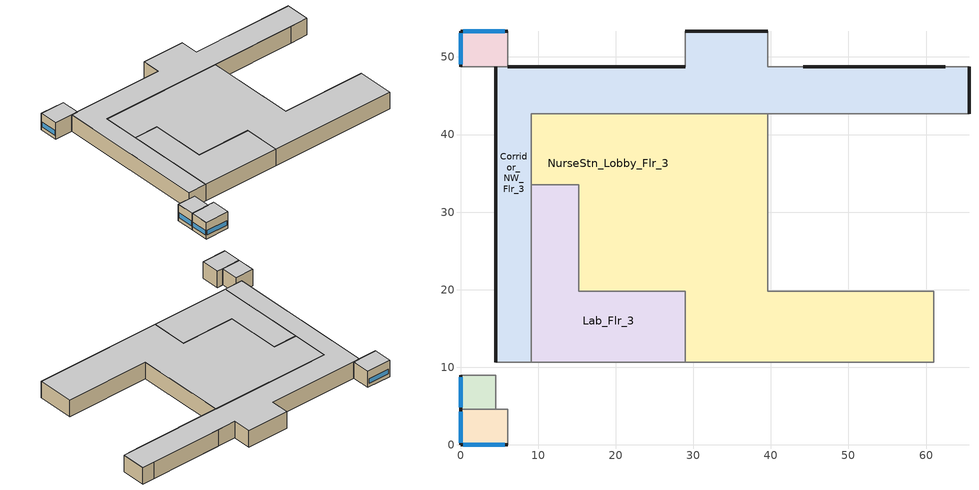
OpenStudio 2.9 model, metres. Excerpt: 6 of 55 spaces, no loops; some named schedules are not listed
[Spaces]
PatRoom6_Flr_3
 floor to ICU_Flr_2: 6.1,4.57 6.1,0 0,0 0,4.57 z8.54
 wall outside: 0,4.57 0,0 6.1,0 z8.54:12.8
 wall to PatRoom7_Mult10_Flr_3: 4.57,4.57 0,4.57 z8.54:12.8
 wall adiabatic (Wall Adiabatic construction): 6.1,0 6.1,4.57 z8.54:12.8
 wall to Corridor_SE_Flr_3: 6.1,4.57 4.57,4.57 z8.54:12.8
 window: 0.37,0 5.73,0 / 0,4.3 0,0.27 z9.45:10.67
 ceiling to PatRoom6_Flr_4: 6.1,0 6.1,4.57 0,4.57 0,0 z12.8
PatRoom7_Mult10_Flr_3
 floor to ICU_Flr_2: 4.57,8.99 4.57,4.57 0,4.57 0,8.99 z8.54
 wall outside: 0,8.99 0,4.57 z8.54:12.8
 wall adiabatic (Wall Adiabatic construction): 4.57,8.99 0,8.99 z8.54:12.8
 wall to Corridor_SE_Flr_3: 4.57,4.57 4.57,8.99 z8.54:12.8
 window: 0,8.73 0,4.84 z9.45:10.67
 ceiling to PatRoom7_Mult10_Flr_4: 4.57,4.57 4.57,8.99 0,8.99 0,4.57 z12.8
Corridor_NW_Flr_3
 floor to OR1_Flr_2: 65.53,48.77 65.53,47.24 60.96,47.24 60.96,48.77 z8.54
 floor to Corridor_Flr_2: 39.62,53.34 39.62,42.67 28.96,42.67 28.96,53.34 z8.54
 floor to OR4_Flr_2: 48.77,47.24 48.77,42.67 39.62,42.67 39.62,47.24 z8.54
 floor to ICU_NurseStn_Lobby_Flr_2: 28.96,48.77 28.96,42.67 9.14,42.67 9.14,21.34 4.57,21.34 4.57,48.77 z8.54
 floor to OR_NurseStn_Lobby_Flr_2: 60.96,48.77 60.96,42.67 48.77,42.67 48.77,48.77 z8.54
 floor to OR3_Flr_2: 48.77,48.77 48.77,47.24 39.62,47.24 39.62,48.77 z8.54
 floor to OR2_Mult5_Flr_2: 65.53,47.24 65.53,42.67 60.96,42.67 60.96,47.24 z8.54
 floor to ICU_Flr_2: 9.14,21.34 9.14,10.67 4.57,10.67 4.57,21.34 z8.54
 wall outside: 4.57,48.77 4.57,10.67 / 65.53,42.67 65.53,48.77 / 39.62,53.34 28.96,53.34 / 28.96,48.77 6.1,48.77 / 62.48,48.77 44.2,48.77 z8.54:12.8
 wall to NurseStn_Lobby_Flr_3: 9.14,33.53 9.14,42.67 39.62,42.67 z8.54:12.8
 wall to PatRoom5_Mult10_Flr_3: 44.2,48.77 39.62,48.77 39.62,53.34 z8.54:12.8
 wall adiabatic (Wall Adiabatic construction): 28.96,53.34 28.96,48.77 z8.54:12.8
 wall to PhysTherapy_Flr_3: 39.62,42.67 60.96,42.67 z8.54:12.8
 wall to Lab_Flr_3: 9.14,10.67 9.14,33.53 z8.54:12.8
 wall to Corridor_SE_Flr_3: 60.96,42.67 65.53,42.67 / 4.57,10.67 9.14,10.67 z8.54:12.8
 wall to PatRoom8_Flr_3: 6.1,48.77 4.57,48.77 z8.54:12.8
 wall to PatRoom4_Flr_3: 65.53,48.77 62.48,48.77 z8.54:12.8
 ceiling to Corridor_NW_Flr_4: 9.14,10.67 9.14,42.67 65.53,42.67 65.53,48.77 39.62,48.77 39.62,53.34 28.96,53.34 28.96,48.77 4.57,48.77 4.57,10.67 z12.8
PatRoom8_Flr_3
 floor to IC_PatRoom2_Flr_2: 6.1,53.34 6.1,48.77 0,48.77 0,53.34 z8.54
 wall outside: 6.1,53.34 0,53.34 0,48.77 z8.54:12.8
 wall adiabatic (Wall Adiabatic construction): 6.1,48.77 6.1,53.34 / 0,48.77 4.57,48.77 z8.54:12.8
 window: 5.73,53.34 0.37,53.34 / 0,53.07 0,49.04 z9.45:10.67
 ceiling to PatRoom8_Flr_4: 6.1,48.77 6.1,53.34 0,53.34 0,48.77 z12.8
Lab_Flr_3
 floor to ICU_NurseStn_Lobby_Flr_2: 15.24,33.53 15.24,21.34 9.14,21.34 9.14,33.53 z8.54
 floor to ICU_Flr_2: 15.24,21.34 15.24,19.81 28.96,19.81 28.96,10.67 9.14,10.67 9.14,21.34 z8.54
 wall to NurseStn_Lobby_Flr_3: 28.96,10.67 28.96,19.81 15.24,19.81 15.24,33.53 9.14,33.53 z8.54:12.8
 wall to Corridor_SE_Flr_3: 9.14,10.67 28.96,10.67 z8.54:12.8
 ceiling to Lab_Flr_4: 28.96,10.67 28.96,19.81 15.24,19.81 15.24,33.53 9.14,33.53 9.14,10.67 z12.8
NurseStn_Lobby_Flr_3
 floor to Corridor_Flr_2: 39.62,42.67 39.62,10.67 28.96,10.67 28.96,42.67 z8.54
 floor to OR_NurseStn_Lobby_Flr_2: 60.96,19.81 60.96,10.67 39.62,10.67 39.62,19.81 z8.54
 floor to ICU_NurseStn_Lobby_Flr_2: 28.96,42.67 28.96,21.34 15.24,21.34 15.24,33.53 9.14,33.53 9.14,42.67 z8.54
 floor to ICU_Flr_2: 28.96,21.34 28.96,19.81 15.24,19.81 15.24,21.34 z8.54
 wall to PhysTherapy_Flr_3: 60.96,19.81 39.62,19.81 39.62,42.67 z8.54:12.8
 wall to Corridor_SE_Flr_3: 28.96,10.67 60.96,10.67 60.96,19.81 z8.54:12.8
 ceiling to NurseStn_Lobby_Flr_4: 60.96,10.67 60.96,19.81 39.62,19.81 39.62,42.67 9.14,42.67 9.14,33.53 15.24,33.53 15.24,19.81 28.96,19.81 28.96,10.67 z12.8
[ClimateZones]
Climate Zone Institution Name 1=ASHRAE; Climate Zone Document Name 1=ANSI/ASHRAE Standard 169; Climate Zone Document Year 1=2006; Climate Zone Value 1=5A
[Building]
-Hospital-ASHRAE 169-2006-5A created: 2020-03-26 09:40:05 -0700: Default Construction Set=90.1-2013 - Hospital - ASHRAE 169-2006-5A; Standards Number of Stories=6; Standards Number of Above Ground Stories=5; Standards Building Type=Hospital
[Site]
Chicago Ohare Intl Ap_IL_USA: Latitude {deg}=41.98; Longitude {deg}=-87.92; Time Zone {hr}=-6; Elevation {m}=201; Terrain=City
[Site:WaterMainsTemperature]
Calculation Method=Correlation; Annual Average Outdoor Air Temperature {C}=9.925; Maximum Difference In Monthly Average Outdoor Air Temperatures {deltaC}=28.7
[SizingPeriod:DesignDay] Barometric Pressure {Pa}=98934; Sky Clearness=0; Rain Indicator=0; Snow Indicator=0; Day of Month=21; Daylight Saving Time Indicator=0; Humidity Indicating Type=Wetbulb; Dry-Bulb Temperature Range Modifier Type=DefaultMultipliers
Name | Maximum Dry-Bulb Temperature {C} | Daily Dry-Bulb Temperature Range {deltaC} | Humidity Indicating Conditions at Maximum Dry-Bulb | Wind Speed {m/s} | Wind Direction {deg} | Month | Day Type | Solar Model Indicator | ASHRAE Taub | ASHRAE Taud
Chicago Ohare Intl Ap Ann Clg .4% Condns DB=>MWB | 33.3 | 10.5 | 23.7 | 5.2 | 230 | 7 | SummerDesignDay | ASHRAETau | 0.455 | 2.05
Chicago Ohare Intl Ap Ann Htg 99.6% Condns DB | -20 | 0 | -20 | 4.9 | 270 | 1 | WinterDesignDay | ASHRAEClearSky
[Site:GroundTemperature:BuildingSurface]
19.527, 19.502, 19.536, 19.598, 20.002, 21.64, 22.225, 22.375, 21.449, 20.121, 19.802, 19.633
[Material:NoMass] Thermal Absorptance=0.9; Solar Absorptance=0.7
Name | Roughness | Thermal Resistance {m2-K/W} | Visible Absorptance
CP02 CARPET PAD | VeryRough | 0.21648 | 0.8
Typical Insulation R-14.97 | Smooth | 2.63723 | 0.7
Typical Carpet Pad | Smooth | 0.21648 | 0.8
Typical Insulation R-8.72 | Smooth | 1.53614 | 0.7
Typical Insulation R-30.13; Typical Insulation R-30.13 1 | Smooth | 5.30668 | 0.7
Typical Insulation R-1.15; Typical Insulation R-1.15 2 | Smooth | 0.202509 | 0.7
Typical Insulation R-1.15 1; Typical Insulation R-1.15 3 | Smooth | 0.202527 | 0.7
Typical Insulation R-17.04 | Smooth | 3.00072 | 0.7
Typical Insulation R-10.11 | Smooth | 1.78074 | 0.7
[Material]
Name | Roughness | Thickness {m} | Conductivity {W/m-K} | Density {kg/m3} | Specific Heat {J/kg-K} | Thermal Absorptance | Solar Absorptance | Visible Absorptance
100mm Normalweight concrete floor | MediumSmooth | 0.1016 | 2.31 | 2322 | 832
G01 13mm gypsum board | Smooth | 0.0127 | 0.16 | 800 | 1090 | 0.9 | 0.7 | 0.5
4 in. Normalweight Concrete Floor | MediumRough | 0.1016 | 2.31 | 2322 | 832 | 0.9 | 0.7 | 0.7
1IN Stucco | Smooth | 0.0253 | 0.6918 | 1858 | 837 | 0.9 | 0.7 | 0.92
8IN CONCRETE HW RefBldg | Rough | 0.2032 | 1.311 | 2240 | 836.8 | 0.9 | 0.7 | 0.7
1/2IN Gypsum | Smooth | 0.0127 | 0.16 | 784.9 | 830 | 0.9 | 0.4 | 0.4
Roof Membrane | VeryRough | 0.0095 | 0.16 | 1121.29 | 1460 | 0.9 | 0.7 | 0.7
Metal Roof Surface; F08 Metal surface | Smooth | 0.0008 | 45.28 | 7824 | 500 | 0.9 | 0.7 | 0.7
8 in. Normalweight Concrete Floor | MediumRough | 0.2032 | 2.31 | 2322 | 832 | 0.9 | 0.7 | 0.7
8 in. Concrete Block Basement Wall | MediumRough | 0.2032 | 1.326 | 1842 | 912 | 0.9 | 0.7 | 0.7
G05 25mm wood | MediumSmooth | 0.0254 | 0.15 | 608 | 1630 | 0.9 | 0.5 | 0.5
Std Wood 6inch | MediumSmooth | 0.15 | 0.12 | 540 | 1210 | 0.9 | 0.7 | 0.7
[Construction]
Wall Adiabatic construction; Typical Interior Wall: G01 13mm gypsum board, G01 13mm gypsum board
Typical Insulated Exterior Mass Floor R-17.54: Typical Insulation R-14.97, 4 in. Normalweight Concrete Floor, Typical Carpet Pad
Typical Insulated Exterior Mass Wall R-11.11: 1IN Stucco, 8IN CONCRETE HW RefBldg, Typical Insulation R-8.72, 1/2IN Gypsum
Typical IEAD Roof R-31.25: Roof Membrane, Typical Insulation R-30.13, Metal Roof Surface
Typical Interior Floor: 100mm Normalweight concrete floor, CP02 CARPET PAD
Typical Interior Ceiling: CP02 CARPET PAD, 100mm Normalweight concrete floor
Typical Insulated Carpeted 8in Slab Floor: 8 in. Normalweight Concrete Floor, Typical Carpet Pad
Typical Insulated Basement Mass Wall: 8 in. Concrete Block Basement Wall
U 0.48 SHGC 0.40 Dbl Ref-D Clr 6mm/13mm: REF D CLEAR 6MM, AIR 13MM, CLEAR 6MM
Typical Insulated Metal Door R-2.0: F08 Metal surface, Typical Insulation R-1.15
U 0.44 SHGC 0.26 Dbl Ref-B-H Clr 6mm/13mm Air: REF B CLEAR HI 6MM, AIR 13MM, CLEAR 6MM
Typical Overhead Door R-2.0: Typical Insulation R-1.15 1
Window_U_0.50_SHGC_0.40_Skylight_Frame_Width_0.430_in: Glass_2052_LayerAvg, Gap_1_W_0_0038, Glass_2027F_LayerAvg
Typical Interior Window: Clear 3mm
Typical Interior Door; Typical Interior Partition: G05 25mm wood
Typical Insulated Exterior Mass Floor R-19.61: Typical Insulation R-17.04, 4 in. Normalweight Concrete Floor, Typical Carpet Pad
Typical Insulated Exterior Mass Wall R-12.5: 1IN Stucco, 8IN CONCRETE HW RefBldg, Typical Insulation R-10.11, 1/2IN Gypsum
Typical IEAD Roof R-31.25 1: Roof Membrane, Typical Insulation R-30.13 1, Metal Roof Surface
Typical Insulated Metal Door R-2.0 1: F08 Metal surface, Typical Insulation R-1.15 2
Typical Overhead Door R-2.0 1: Typical Insulation R-1.15 3
InteriorFurnishings: Std Wood 6inch
[DefaultConstructionSet] Interior Partition Construction=Typical Interior Partition
Name | Default Exterior Surface Constructions | Default Interior Surface Constructions | Default Ground Contact Surface Constructions | Default Exterior SubSurface Constructions | Default Interior SubSurface Constructions
90.1-2013 - Hospital - ASHRAE 169-2006-5A | Default Surface Constructions 1 | Default Surface Constructions 2 | Default Surface Constructions 3 | Default Sub Surface Constructions 1 | Default Sub Surface Constructions 2
90.1-2013 - Hospital - PatRoom - ASHRAE 169-2006-5A | Default Surface Constructions 4 | Default Surface Constructions 5 | Default Surface Constructions 6 | Default Sub Surface Constructions 3 | Default Sub Surface Constructions 4
[DefaultSurfaceConstructions]
Name | Floor Construction | Wall Construction | Roof Ceiling Construction
Default Surface Constructions 1 | Typical Insulated Exterior Mass Floor R-17.54 | Typical Insulated Exterior Mass Wall R-11.11 | Typical IEAD Roof R-31.25
Default Surface Constructions 2; Default Surface Constructions 5 | Typical Interior Floor | Typical Interior Wall | Typical Interior Ceiling
Default Surface Constructions 3; Default Surface Constructions 6 | Typical Insulated Carpeted 8in Slab Floor | Typical Insulated Basement Mass Wall
Default Surface Constructions 4 | Typical Insulated Exterior Mass Floor R-19.61 | Typical Insulated Exterior Mass Wall R-12.5 | Typical IEAD Roof R-31.25 1
[DefaultSubSurfaceConstructions]
Name | Fixed Window Construction | Operable Window Construction | Door Construction | Glass Door Construction | Overhead Door Construction | Skylight Construction | Tubular Daylight Dome Construction | Tubular Daylight Diffuser Construction
Default Sub Surface Constructions 1 | U 0.48 SHGC 0.40 Dbl Ref-D Clr 6mm/13mm | U 0.48 SHGC 0.40 Dbl Ref-D Clr 6mm/13mm | Typical Insulated Metal Door R-2.0 | U 0.44 SHGC 0.26 Dbl Ref-B-H Clr 6mm/13mm Air | Typical Overhead Door R-2.0 | Window_U_0.50_SHGC_0.40_Skylight_Frame_Width_0.430_in | Typical Interior Window | Typical Interior Window
Default Sub Surface Constructions 2; Default Sub Surface Constructions 4 | Typical Interior Window | Typical Interior Window | Typical Interior Door
Default Sub Surface Constructions 3 | U 0.48 SHGC 0.40 Dbl Ref-D Clr 6mm/13mm | U 0.48 SHGC 0.40 Dbl Ref-D Clr 6mm/13mm | Typical Insulated Metal Door R-2.0 1 | U 0.44 SHGC 0.26 Dbl Ref-B-H Clr 6mm/13mm Air | Typical Overhead Door R-2.0 1 | Window_U_0.50_SHGC_0.40_Skylight_Frame_Width_0.430_in | Typical Interior Window | Typical Interior Window
[WindowMaterial:Glazing] Optical Data Type=SpectralAverage; Infrared Transmittance at Normal Incidence=0; Dirt Correction Factor for Solar and Visible Transmittance=1; Solar Diffusing=No
Name | Thickness {m} | Solar Transmittance at Normal Incidence | Front Side Solar Reflectance at Normal Incidence | Back Side Solar Reflectance at Normal Incidence | Visible Transmittance at Normal Incidence | Front Side Visible Reflectance at Normal Incidence | Back Side Visible Reflectance at Normal Incidence | Front Side Infrared Hemispherical Emissivity | Back Side Infrared Hemispherical Emissivity | Conductivity {W/m-K}
REF D CLEAR 6MM | 0.006 | 0.429 | 0.308 | 0.379 | 0.334 | 0.453 | 0.505 | 0.84 | 0.82 | 0.9
CLEAR 6MM | 0.006 | 0.775 | 0.071 | 0.071 | 0.881 | 0.08 | 0.08 | 0.84 | 0.84 | 0.9
REF B CLEAR HI 6MM | 0.006 | 0.24 | 0.16 | 0.32 | 0.3 | 0.16 | 0.29 | 0.84 | 0.6 | 0.9
Glass_2052_LayerAvg | 0.00837 | 0.507767 | 0.054228 | 0.0544931 | 0.586833 | 0.05805 | 0.058397 | 0.84 | 0.84 | 1
Glass_2027F_LayerAvg | 0.004 | 0.369744 | 0.470069 | 0.340935 | 0.765222 | 0.0546 | 0.073741 | 0.03675 | 0.84 | 1
Clear 3mm | 0.003 | 0.837 | 0.075 | 0.075 | 0.898 | 0.081 | 0.081 | 0.84 | 0.84 | 0.9
[WindowMaterial:Gas] Gas Type=Air
Name | Thickness {m}
AIR 13MM | 0.0127
Gap_1_W_0_0038 | 0.0038
[Space] Building Story=Building Story 4; Part of Total Floor Area=Yes
Name | Space Type | Thermal Zone
NurseStn_Lobby_Flr_3 | Hospital NurseStn | NurseStn_Lobby_Flr_3 ZN
PatRoom8_Flr_3 | Hospital PatRoom | PatRoom8_Flr_3 ZN
PatRoom6_Flr_3 | Hospital PatRoom | PatRoom6_Flr_3 ZN
PatRoom7_Mult10_Flr_3 | Hospital PatRoom | PatRoom7_Mult10_Flr_3 ZN
Corridor_NW_Flr_3 | Hospital Corridor | Corridor_NW_Flr_3 ZN
Lab_Flr_3 | Hospital Lab | Lab_Flr_3 ZN
[BuildingStory]
Building Story 4: Nominal Z Coordinate {m}=8.5366
[SpaceType] Standards Building Type=Hospital
Name | Default Schedule Set | Design Specification Outdoor Air Object | Standards Space Type | Default Construction Set
Hospital Corridor | Hospital Corridor Schedule Set | Hospital Corridor Ventilation | Corridor
Hospital Lab | Hospital Lab Schedule Set | Hospital Lab Ventilation | Lab
Hospital NurseStn | Hospital NurseStn Schedule Set | Hospital NurseStn Ventilation | NurseStn
Hospital PatRoom | Hospital PatRoom Schedule Set | Hospital PatRoom Ventilation | PatRoom | 90.1-2013 - Hospital - PatRoom - ASHRAE 169-2006-5A
[People:Definition] Number of People Calculation Method=People/Area; Fraction Radiant=0.3
Name | People per Space Floor Area {person/m2}
Hospital Corridor People Definition | 0.0107639
Hospital Lab People Definition; Hospital PatRoom People Definition | 0.0538196
Hospital NurseStn People Definition | 0.0143483
[People] Work Efficiency Schedule=Work Efficiency Schedule; Clothing Insulation Schedule=Clothing Schedule; Air Velocity Schedule=Air Velocity Schedule; Multiplier=1
Name | People Definition | Space or SpaceType
Hospital Corridor People | Hospital Corridor People Definition | Hospital Corridor
Hospital Lab People | Hospital Lab People Definition | Hospital Lab
Hospital NurseStn People | Hospital NurseStn People Definition | Hospital NurseStn
Hospital PatRoom People | Hospital PatRoom People Definition | Hospital PatRoom
[Lights:Definition] Design Level Calculation Method=Watts/Area; Fraction Radiant=0.7; Fraction Visible=0.2; Return Air Fraction=0
Name | Watts per Space Floor Area {W/m2}
Hospital Corridor Lights Definition | 10.6563
Hospital Lab Lights Definition | 19.4827
Hospital NurseStn Lights Definition | 8.86946
Hospital PatRoom Lights Definition | 6.67362
[Lights] Fraction Replaceable=1
Name | Lights Definition | Space or SpaceType
Hospital Corridor Lights | Hospital Corridor Lights Definition | Hospital Corridor
Hospital Lab Lights | Hospital Lab Lights Definition | Hospital Lab
Hospital NurseStn Lights | Hospital NurseStn Lights Definition | Hospital NurseStn
Hospital PatRoom Lights | Hospital PatRoom Lights Definition | Hospital PatRoom
[ElectricEquipment:Definition] Design Level Calculation Method=Watts/Area; Fraction Latent=0; Fraction Radiant=0.5; Fraction Lost=0
Name | Watts per Space Floor Area {W/m2}
Hospital Lab Elec Equip Definition | 43.0556
Hospital NurseStn Elec Equip Definition | 11.1945
Hospital PatRoom Elec Equip Definition | 21.5278
[ElectricEquipment]
Name | Electric Equipment Definition | Space or SpaceType
Hospital Lab Elec Equip | Hospital Lab Elec Equip Definition | Hospital Lab
Hospital NurseStn Elec Equip | Hospital NurseStn Elec Equip Definition | Hospital NurseStn
Hospital PatRoom Elec Equip | Hospital PatRoom Elec Equip Definition | Hospital PatRoom
[DesignSpecification:OutdoorAir] Outdoor Air Method=Sum
Name | Outdoor Air Flow per Floor Area {m3/s-m2} | Outdoor Air Flow per Person {m3/s-person} | Outdoor Air Flow Air Changes per Hour {1/hr}
Hospital Corridor Ventilation | 0.0003048
Hospital Lab Ventilation | 0.0009144 | 0.00471947
Hospital NurseStn Ventilation | 0.0003048 | 0.00235974
Hospital PatRoom Ventilation |  |  | 2
[DefaultScheduleSet] People Activity Level Schedule=Hospital ACTIVITY_SCH; Infiltration Schedule=Hospital INFIL_SCH_PNNL
Name | Number of People Schedule | Lighting Schedule | Electric Equipment Schedule
Hospital Corridor Schedule Set | Hospital BLDG_OCC_EXTD_SCH | Hospital BLDG_LIGHT_CORRIDOR_SCH | Hospital BLDG_EQUIP_SCH
Hospital Lab Schedule Set | Hospital BLDG_OCC_SCH | Hospital BLDG_LIGHT_SCH | Hospital BLDG_EQUIP_SCH
Hospital NurseStn Schedule Set | Hospital BLDG_OCC_EXTD_SCH | Hospital BLDG_LIGHT_NURSEFLR234_SCH | Hospital BLDG_EQUIP_EXTD_SCH
Hospital PatRoom Schedule Set | Hospital BLDG_OCC_EXTD_SCH | Hospital BLDG_LIGHT_SCH | Hospital BLDG_EQUIP_EXTD_SCH
[ThermostatSetpoint:DualSetpoint] Heating Setpoint Temperature Schedule=Hospital HTGSETP_SCH; Cooling Setpoint Temperature Schedule=Hospital CLGSETP_SCH
Hospital Corridor Thermostat 4; Hospital Lab Thermostat 1; Hospital NurseStn Thermostat 1; Hospital PatRoom Thermostat 11; Hospital PatRoom Thermostat 13; Hospital PatRoom Thermostat 15
[SpaceInfiltration:DesignFlowRate] Schedule=Hospital INFIL_SCH_PNNL; Design Flow Rate Calculation Method=Flow/ExteriorArea; Flow per Exterior Surface Area {m3/s-m2}=0.000569573; Constant Term Coefficient=0; Temperature Term Coefficient=0; Velocity Term Coefficient=0.224; Velocity Squared Term Coefficient=0
Name | Space or SpaceType
Corridor_NW_Flr_3 Infiltration | Corridor_NW_Flr_3
PatRoom6_Flr_3 Infiltration | PatRoom6_Flr_3
PatRoom7_Mult10_Flr_3 Infiltration | PatRoom7_Mult10_Flr_3
PatRoom8_Flr_3 Infiltration | PatRoom8_Flr_3
[ThermalZone] Use Ideal Air Loads=No
Corridor_NW_Flr_3 ZN: Thermostat=Hospital Corridor Thermostat 4
Lab_Flr_3 ZN: Thermostat=Hospital Lab Thermostat 1; Humidistat=Zone Control Humidistat 5
NurseStn_Lobby_Flr_3 ZN: Thermostat=Hospital NurseStn Thermostat 1
PatRoom6_Flr_3 ZN: Thermostat=Hospital PatRoom Thermostat 11
PatRoom7_Mult10_Flr_3 ZN: Thermostat=Hospital PatRoom Thermostat 13; Multiplier=10
PatRoom8_Flr_3 ZN: Thermostat=Hospital PatRoom Thermostat 15
[ZoneControl:Humidistat]
Zone Control Humidistat 5: Humidifying Relative Humidity Setpoint Schedule=Hospital MinRelHumSetSch; Dehumidifying Relative Humidity Setpoint Schedule=Hospital MaxRelHumSetSch
[InternalMass:Definition]
Internal Mass Definition 1: Construction=InteriorFurnishings; Design Level Calculation Method=SurfaceArea/Area; Surface Area per Space Floor Area=2
[InternalMass] Internal Mass Definition=Internal Mass Definition 1; Multiplier=1
Name | Space or SpaceType
NurseStn_Lobby_Flr_3 Mass | NurseStn_Lobby_Flr_3
PatRoom7_Mult10_Flr_3 Mass | PatRoom7_Mult10_Flr_3
Lab_Flr_3 Mass | Lab_Flr_3
PatRoom8_Flr_3 Mass | PatRoom8_Flr_3
PatRoom6_Flr_3 Mass | PatRoom6_Flr_3
Corridor_NW_Flr_3 Mass | Corridor_NW_Flr_3
[Exterior:Lights:Definition]
NonDimming Exterior Lights Def: Design Level {W}=13506
[Exterior:Lights]
NonDimming Exterior Lights Def: Exterior Lights Definition=NonDimming Exterior Lights Def; Schedule=Hospital Exterior_Lgt_ALWAYS_ON; Control Option=AstronomicalClock
[Exterior:FuelEquipment:Definition]
Name | Design Level {W}
Fuel equipment 1 Def | 162963
Fuel equipment 2 Def | 501
[Exterior:FuelEquipment] Fuel Use Type=Electricity
Name | Exterior Fuel Equipment Definition | Schedule
Fuel equipment 1 | Fuel equipment 1 Def | Hospital BLDG_ELEVATORS
Fuel equipment 2 | Fuel equipment 2 Def | Hospital ELEV_LIGHT_FAN_SCH_ADD_DF
[Schedule:Ruleset]
Name | Default Day Schedule | Summer Design Day Schedule | Winter Design Day Schedule
Clothing Schedule | Clothing Schedule Default Winter Clothes
Air Velocity Schedule | Air Velocity Schedule Default
Work Efficiency Schedule | Work Efficiency Schedule Default
Hospital BLDG_OCC_SCH | Hospital BLDG_OCC_SCH Default | Hospital BLDG_OCC_SCH Summer Design Day | Hospital BLDG_OCC_SCH Winter Design Day
Hospital ACTIVITY_SCH | Hospital ACTIVITY_SCH Default | Hospital ACTIVITY_SCH Summer Design Day | Hospital ACTIVITY_SCH Winter Design Day
Hospital BLDG_EQUIP_SCH | Hospital BLDG_EQUIP_SCH Default | Hospital BLDG_EQUIP_SCH Summer Design Day | Hospital BLDG_EQUIP_SCH Winter Design Day
Hospital INFIL_SCH_PNNL | Hospital INFIL_SCH_PNNL Default | Hospital INFIL_SCH_PNNL Summer Design Day | Hospital INFIL_SCH_PNNL Winter Design Day
Hospital HTGSETP_SCH | Hospital HTGSETP_SCH Default | Hospital HTGSETP_SCH Summer Design Day | Hospital HTGSETP_SCH Winter Design Day
Hospital CLGSETP_SCH | Hospital CLGSETP_SCH Default | Hospital CLGSETP_SCH Summer Design Day | Hospital CLGSETP_SCH Winter Design Day
Hospital BLDG_OCC_EXTD_SCH | Hospital BLDG_OCC_EXTD_SCH Default | Hospital BLDG_OCC_EXTD_SCH Summer Design Day | Hospital BLDG_OCC_EXTD_SCH Winter Design Day
Hospital BLDG_LIGHT_CORRIDOR_SCH | Hospital BLDG_LIGHT_CORRIDOR_SCH Default | Hospital BLDG_LIGHT_CORRIDOR_SCH Summer Design Day | Hospital BLDG_LIGHT_CORRIDOR_SCH Winter Design Day
Hospital BLDG_LIGHT_SCH | Hospital BLDG_LIGHT_SCH Default | Hospital BLDG_LIGHT_SCH Summer Design Day | Hospital BLDG_LIGHT_SCH Winter Design Day
Hospital BLDG_EQUIP_EXTD_SCH | Hospital BLDG_EQUIP_EXTD_SCH Default | Hospital BLDG_EQUIP_EXTD_SCH Summer Design Day | Hospital BLDG_EQUIP_EXTD_SCH Winter Design Day
Hospital BLDG_LIGHT_NURSEFLR234_SCH | Hospital BLDG_LIGHT_NURSEFLR234_SCH Default | Hospital BLDG_LIGHT_NURSEFLR234_SCH Summer Design Day | Hospital BLDG_LIGHT_NURSEFLR234_SCH Winter Design Day
Hospital MinRelHumSetSch | Hospital MinRelHumSetSch Default | Hospital MinRelHumSetSch Summer Design Day | Hospital MinRelHumSetSch Winter Design Day
Hospital MaxRelHumSetSch | Hospital MaxRelHumSetSch Default | Hospital MaxRelHumSetSch Summer Design Day | Hospital MaxRelHumSetSch Winter Design Day
Hospital Exterior_Lgt_ALWAYS_ON | Hospital Exterior_Lgt_ALWAYS_ON Default | Hospital Exterior_Lgt_ALWAYS_ON Summer Design Day | Hospital Exterior_Lgt_ALWAYS_ON Winter Design Day
Hospital BLDG_ELEVATORS | Hospital BLDG_ELEVATORS Default | Hospital BLDG_ELEVATORS Summer Design Day | Hospital BLDG_ELEVATORS Winter Design Day
Hospital ELEV_LIGHT_FAN_SCH_ADD_DF | Hospital ELEV_LIGHT_FAN_SCH_ADD_DF Default | Hospital ELEV_LIGHT_FAN_SCH_ADD_DF Summer Design Day | Hospital ELEV_LIGHT_FAN_SCH_ADD_DF Winter Design Day
[Schedule:Day]
Hospital INFIL_SCH_PNNL Default; Hospital INFIL_SCH_PNNL Winter Design Day; Hospital INFIL_SCH_PNNL Summer Design Day: 24, 0, 0.25
